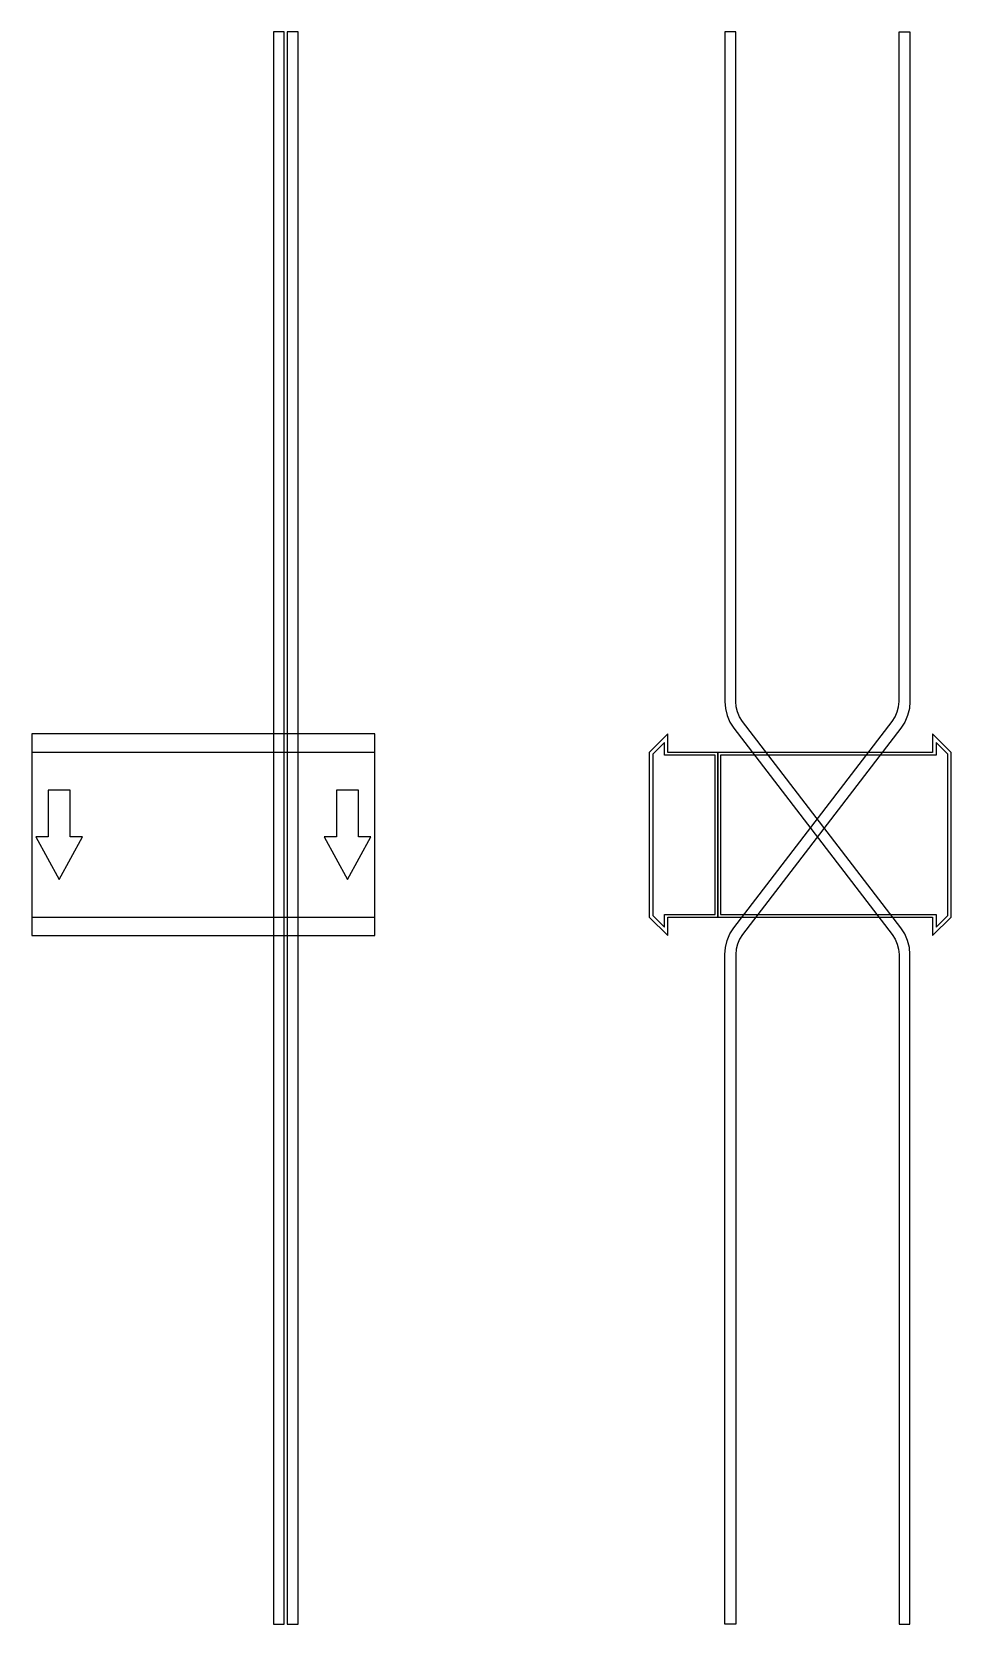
# Model space of a CAD drawing. Extents: x 0 to 670, y -575 to 585.
import ezdxf

# ---------------------------------------------------------------- set-up
doc = ezdxf.new("R2010")
doc.units = 0
doc.layers.add('Halfen', color=7, linetype='CONTINUOUS')

msp = doc.modelspace()

# ---------------------------------------------------------------- linework, layer by layer
at = {"layer": 'Halfen', "color": 7}
for points in [[(184, -575.304), (184, 585.215), (176, 585.215), (176, -575.304)], [(194, -575.304), (194, 585.215), (186, 585.215), (186, -575.304)], [(640, -575.304), (640, -87.304), (639.573, -82.091), (638.302, -77.018), (636.221, -72.219), (633.387, -67.824), (517.96, 82.605), (515.834, 85.902), (514.274, 89.501), (513.321, 93.306), (513, 97.215), (513, 585.215), (505, 585.215), (505, 97.215), (505.427, 92.002), (506.698, 86.929), (508.779, 82.13), (511.613, 77.735), (627.04, -72.694), (629.166, -75.99), (630.726, -79.589), (631.679, -83.394), (632, -87.304), (632, -575.304)], [(505, -575.304), (505, -87.304), (505.427, -82.091), (506.698, -77.018), (508.779, -72.219), (511.613, -67.824), (627.04, 82.605), (629.166, 85.902), (630.726, 89.501), (631.679, 93.306), (632, 97.215), (632, 585.215), (640, 585.215), (640, 97.215), (639.573, 92.002), (638.302, 86.929), (636.221, 82.13), (633.387, 77.735), (517.96, -72.694), (515.834, -75.99), (514.274, -79.589), (513.321, -83.394), (513, -87.304), (513, -575.304)], [(0, -73.5), (250, -73.5), (250, 73.5), (0, 73.5)], [(500, -60), (500, 60), (463.5, 60), (463.5, 73.5), (450, 60), (450, -60), (463.5, -73.5), (463.5, -60)], [(670, -60), (670, 60), (656.5, 73.5), (656.5, 60), (500, 60), (500, -60), (656.5, -60), (656.5, -73.5)], [(0, -60), (250, -60), (250, 60), (0, 60)], [(498, -58), (498, 58), (461, 58), (461, 67.25), (452.5, 58.75), (452.5, -58.75), (461, -67.25), (461, -58)], [(667.5, -58.75), (667.5, 58.75), (659, 67.25), (659, 58), (502, 58), (502, -58), (659, -58), (659, -67.25)], [(20, -32.5), (37, -1.5), (28, -1.5), (28, 32.5), (12, 32.5), (12, -1.5), (3, -1.5)], [(230, -32.5), (247, -1.5), (238, -1.5), (238, 32.5), (222, 32.5), (222, -1.5), (213, -1.5)]]:
    msp.add_lwpolyline(points, close=True, dxfattribs=at)

doc.saveas('drawing.dxf')
